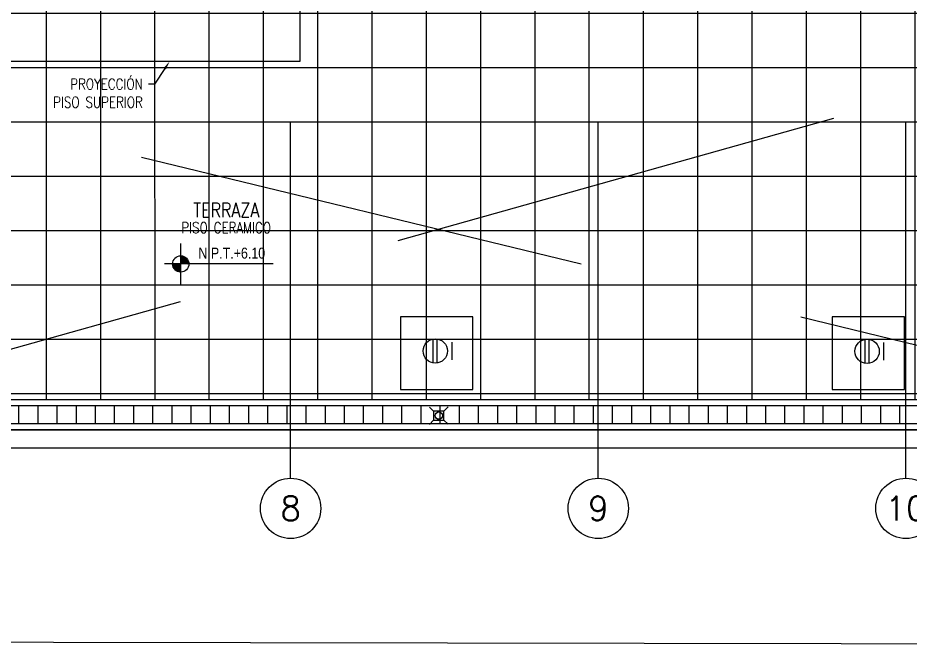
# Model space of a CAD drawing. Header units: millimetres. Extents: x 98 to 155, y -181 to 127.
# Drawn here: x 114.41 to 121.8, y 104.4 to 109.62 of the extents above; entities that cross this region are included whole.
import ezdxf
from ezdxf import colors
from ezdxf.entities.mleader import LeaderData, LeaderLine
from ezdxf.enums import TextEntityAlignment as Align
from ezdxf.math import Vec2, Vec3
from ezdxf.xclip import XClip

# ---------------------------------------------------------------- set-up
doc = ezdxf.new("R2010")
doc.units = ezdxf.units.MM
doc.header["$LTSCALE"] = 15
doc.header["$XCLIPFRAME"] = 2
for name, pattern in [('ACAD_ISO07W100', [3, 0, -3]), ('CONTINUO', [0]), ('HIDDEN', [0.375, 0.25, -0.125]), ('PHANTOM', [63.5, 31.75, -6.35, 6.35, -6.35, 6.35, -6.35]), ('PHANTOM2', [1.25, 0.625, -0.125, 0.125, -0.125, 0.125, -0.125]), ('X-REF_DP_Arquitectura$0$HIDDEN', [0.375, 0.25, -0.125])]:
    doc.linetypes.add(name, pattern=pattern)
doc.layers.get('0').update_dxf_attribs({"color": 250})
for name, color, linetype in [('A-EJES', 250, 'PHANTOM'), ('A-HATCH', 250, 'Continuous'), ('A-NIVELES-NPT', 252, 'Continuous'), ('A-PROYECCIONES', 250, 'HIDDEN'), ('A-TEXTO-ACABADO PISO', 250, 'Continuous'), ('A_30_DispositivosSanit', 250, 'Continuous'), ('A_50_TextoAmbiente', 252, 'Continuous'), ('A_50_TextoIndicaciones', 250, 'Continuous'), ('A_50_Vigas', 250, 'X-REF_DP_Arquitectura$0$HIDDEN'), ('L13 Texto Grande', 150, 'Continuous')]:
    doc.layers.add(name, color=color, linetype=linetype)
doc.layers.add('A-MUROS', color=252, linetype='Continuous', lineweight=30)
doc.styles.add('R80', font='ARIALN.TTF', dxfattribs={"height": 2.03})
doc.styles.add('ROMANS', font='romans.shx', dxfattribs={"width": 0.8})
doc.styles.add('TXT_COTAS', font='romans.shx', dxfattribs={"width": 0.8})

# ---------------------------------------------------------------- blocks, each defined once
blk = doc.blocks.new('A$C9f73720c')
at = {"layer": 'A-PROYECCIONES'}
for p, q in [((19.8535, 128.0646), (20.5359, 115.2049, 0)), ((17.1446, 115.9641, 0), (22.781, 127.4093))]:
    blk.add_line(p, q, dxfattribs=at)
at = {"style": 'R80'}
for height, rotation, p in [(0.09, 0.00902, (39.554, 141.0046, 0)), (0.09, 0.00902, (45.7984, 139.3226, 0)), (0.09, 0.00902, (50.4634, 135.3578, 0)), (0.09, 0.00902, (41.9784, 129.0436, 0)), (0.09, 0.00902, (37.8409, 128.6089, 0)), (0.09, 0.00902, (35.483, 116.3582, 0)), (0.09, 0.00902, (63.0395, 116.3253, 0)), (0.09, 0.00902, (38.5607, 113.6321, 0)), (0.09, 0.00902, (45.1292, 84.3757, 0)), (0.09, 0.00902, (43.9111, 83.9335, 0)), (0.09, 0.00902, (43.1485, 83.401, 0)), (0.09, 0.00902, (28.0067, 80.1071, 0)), (0.09, 0.00902, (44.3753, 79.9046, 0)), (0.09, 0.00902, (55.151, 79.2173, 0)), (0.09, 0.00902, (38.2608, 76.0049)), (0.09, 0.00902, (39.0036, 75.5558)), (0.09, 0.00902, (27.5137, 75.2133, 0)), (0.09, 0.00902, (27.5137, 75.2133, 0)), (0.09, 0.00902, (39.8519, 75.1543)), (0.09, 0.00902, (25.3599, 70.2709, 0)), (0.09, 0.00902, (32.1646, 69.192, 0)), (0.09, 0.00902, (32.1646, 69.192, 0)), (0.09, 0.00902, (26.9947, 68.6392, 0)), (0.09, 0.00902, (59.8504, 67.3859, 0)), (0.09, 0.00902, (24.839, 65.5107, 0)), (0.09, 0.00902, (24.839, 65.5107, 0)), (0.09, 0.00902, (33.5008, 60.261, 0)), (0.09, 0.00902, (33.5008, 60.261, 0)), (0.09, 347.39076, (17.1069, 59.2726, 0)), (0.09, 0.00902, (26.4708, 59.2035, 0)), (0.09, 0.00902, (26.4708, 59.2035, 0)), (0.09, 0.00902, (23.1216, 58.7685, 0)), (0.09, 0.00902, (23.1216, 58.7685, 0)), (0.09, 0.00902, (27.6632, 55.3959, 0)), (0.09, 0.00902, (27.6632, 55.3959, 0)), (0.09, 0.00902, (22.2239, 54.9818, 0)), (0.09, 0.00902, (22.2239, 54.9818, 0)), (0.09, 0.00902, (65.7174, 53.5803, 0)), (0.09, 0.00902, (38.377, 51.7166, 0)), (0.09, 0.00902, (38.377, 51.7166, 0)), (0.09, 0.00902, (21.0294, 51.3767, 0)), (0.09, 0.00902, (21.0294, 51.3767, 0)), (0.09, 0.00902, (29.4091, 50.8876, 0)), (0.09, 0.00902, (29.4091, 50.8876, 0)), (0.09, 0.00902, (22.5184, 48.0808, 0)), (0.09, 0.00902, (22.5184, 48.0808, 0)), (0.09, 0.00902, (32.8305, 47.9478, 0)), (0.09, 0.00902, (38.6414, 47.9238, 0)), (0.09, 1.55763, (45.5013, 47.0033, 0)), (0.09, 1.55763, (45.5013, 47.0033, 0)), (0.09, 1.55763, (42.9613, 45.8781, 0)), (0.09, 0.00902, (31.2252, 43.4352, 0)), (0.09, 0.00902, (31.2252, 43.4352, 0)), (0.09, 0.00902, (24.8291, 43.3056, 0)), (0.09, 0.00902, (24.8291, 43.3056, 0)), (0.09, 0.00902, (28.8684, 42.6092, 0)), (0.09, 0.00902, (28.8684, 42.6092, 0)), (0.09, 0.00902, (46.0815, 42.4048, 0)), (0.09, 0.00902, (19.0307, 42.0559, 0)), (0.09, 0.00902, (19.0307, 42.0559, 0)), (0.09, 0.00902, (70.9067, 41.0329, 0)), (0.09, 0.00902, (22.7765, 38.7407, 0)), (0.09, 0.00902, (22.7765, 38.7407, 0)), (0.09, 0.00902, (17.8952, 37.4624, 0)), (0.09, 0.00902, (17.8952, 37.4624, 0)), (0.09, 0.00902, (25.8226, 33.2142, 0)), (0.09, 0.00902, (21.5027, 31.2754, 0)), (0.1403, 0.00902, (43.0178, 29.8778, 0)), (0.09, 0.00902, (24.3978, 29.2659, 0)), (0.09, 0.00902, (49.7565, 29.0287, 0)), (0.09, 0.00902, (16.51, 28.4123, 0)), (0.09, 0.00902, (16.51, 28.4123, 0)), (0.09, 0.00902, (40.7946, 24.893, 0)), (0.09, 0.00902, (18.1268, 23.6374, 0)), (0.09, 0.00902, (20.346, 20.3291, 0)), (0.09, 0.00902, (38.3365, 19.4632, 0)), (0.09, 0.00902, (18.2869, 15.9828, 0)), (0.09, 0.00902, (36.6694, 12.5977, 0)), (0.09, 337.79984, (24.7536, 11.2334, 0)), (0.09, 0.00902, (33.5928, 10.3508, 0)), (0.09, 337.79984, (21.6109, 10.1247, 0)), (0.09, 337.79984, (16.5605, 9.5998, 0)), (0.09, 337.79984, (29.9414, 8.9534, 0)), (0.09, 337.79984, (31.6402, 7.9561, 0)), (0.09, 337.79984, (26.736, 7.7966, 0)), (0.09, 337.79984, (32.0288, 7.0232, 0)), (0.09, 0.00902, (23.3239, 5.5763, 0)), (0.09, 0.00902, (16.5347, 5.5678, 0)), (0.09, 0.00902, (34.4718, 3.6379, 0))]:
    blk.add_attdef('N.P.T.+0.00', text='', height=height, rotation=rotation, dxfattribs=at).set_placement(p, align=Align.MIDDLE_CENTER)
for p in [(49.9263, 138.2431, 0), (56.6904, 136.252, 0), (60.5336, 135.5237, 0), (42.6322, 135.1839), (58.3591, 133.6514, 0), (46.2516, 126.9171), (67.6439, 125.1529), (62.2762, 107.4327), (41.3341, 103.0918, 0), (58.4477, 100.4887, -0.2526), (35.1548, 97.8545, 0), (58.3053, 94.9071, 0), (31.2618, 93.9445, 0), (38.1161, 91.318), (54.6279, 88.218, 0), (17.9393, 86.8861, 0), (34.7444, 85.6148, 0), (54.6869, 83.8861, 0), (35.5048, 81.4636, 0), (34.6534, 76.9929, 0), (59.6668, 73.2509), (40.4113, 65.8421, 0), (43.5611, 65.2125, 0), (64.4681, 61.3857), (43.9111, 51.4927, 0), (32.9744, 51.0828, 0), (48.0327, 50.0735, 0), (69.3242, 50.0814, 0), (52.9599, 39.4701, 0), (74.4159, 35.7467, 0)]:
    blk.add_attdef('N.P.T.+0.00', text='', height=0.2109, dxfattribs=at).set_placement(p, align=Align.MIDDLE_CENTER)
blk = doc.blocks.new('ESTRUC_P1')
at = {"layer": 'A_50_Vigas'}
blk.add_lwpolyline([(13.75, -13.375), (13.75, -13.85), (10.8, -13.85)], dxfattribs=at)
blk = doc.blocks.new('Ejes_Torre C 1var')
at = {"layer": 'A-EJES', "linetype": 'PHANTOM2', "ltscale": 0.5}
for points in [[(15.025, -3.45), (15.025, -0.5)], [(17.575, -3.45), (17.575, -0.5)], [(20.125, -3.45), (20.125, -0.5)]]:
    blk.add_lwpolyline(points, dxfattribs=at)
at = {"layer": 'A-EJES', "linetype": 'Continuous'}
for centre in [(15.025, -3.7), (17.575, -3.7), (20.125, -3.7)]:
    blk.add_circle(centre, 0.25, dxfattribs=at)
at = {"layer": 'A-EJES', "linetype": 'Continuous', "style": 'ROMANS'}
for s, p in [('8', (15.025, -3.7)), ('9', (17.575, -3.7)), ('10', (20.125, -3.7))]:
    blk.add_text(s, height=0.2, dxfattribs=at).set_placement(p, align=Align.MIDDLE_CENTER)
blk = doc.blocks.new('SIM NIVEL PLANTA')
at = {"linetype": 'Continuous'}
h = blk.add_hatch(dxfattribs=at)
h.set_pattern_fill('_USER', color=256, scale=0.089997, angle=45, style=0, pattern_type=0)
h.set_pattern_definition([(45, (31854.49523, 23864.84028), (-0.06363728001, 0.06363728001), [])])
h.paths.add_polyline_path([(-17.33, 0), (-15.98, 0, 0.409209), (-17.33, 1.33)])
h.paths.add_polyline_path([(-18.68, 0, 0.004279), (-18.68, -0.02, 0.414214), (-17.33, -1.37), (-17.33, 0)])
for p, q in [((-17.33, -3.58), (-17.33, 3.34)), ((-2, 0), (-20, 0))]:
    blk.add_line(p, q)
blk.add_circle((-17.33, -0.02), 1.35, dxfattribs=at)
at = {"style": 'R80'}
blk.add_attdef('N.P.T.+0.00', text='', height=1.8, dxfattribs=at).set_placement((-8.87, 1.77), align=Align.MIDDLE_CENTER)
blk = doc.blocks.new('0-sumidero')
for p, q in [((-0.0421, 0.0382), (-0.0763, 0.0724)), ((0.0435, 0.0382), (-0.0421, 0.0382)), ((-0.0421, 0.0382), (-0.0421, -0.0369)), ((0.0435, 0.0382), (0.0777, 0.0724)), ((0.0435, -0.0369), (0.0435, 0.0382)), ((-0.0421, -0.0369), (-0.0763, -0.0711)), ((-0.0421, -0.0369), (0.0435, -0.0369)), ((0.0435, -0.0369), (0.0777, -0.0711))]:
    blk.add_line(p, q)
blk.add_circle((0, 0), 0.0303)
blk = doc.blocks.new('sum')
at = {"layer": 'A_30_DispositivosSanit', "rotation": 45.00000007321594}
blk.add_blockref('0-sumidero', (0, 0), dxfattribs=at)
blk = doc.blocks.new('R')
at = {"layer": 'A_30_DispositivosSanit', "linetype": 'Continuous'}
for p, q in [((-0.0083, -0.0497), (-0.0083, 0.0497)), ((0.0083, -0.0497), (0.0083, 0.0497)), ((0.0694, -0.0367), (0.0694, 0.0367))]:
    blk.add_line(p, q, dxfattribs=at)
blk.add_circle((0, 0), 0.0504, dxfattribs=at)

msp = doc.modelspace()

# ---------------------------------------------------------------- hatches: boundary and pattern name
at = {"layer": 'A-HATCH'}
h = msp.add_hatch(dxfattribs=at)
h.set_pattern_fill('_USER', color=256, scale=0.45, angle=0.00187, double=1, pattern_type=0)
h.set_pattern_definition([(0.002, (124.5437, 106.51273), (-1.5e-05, 0.45), []), (90.002, (124.5437, 106.51273), (-0.45, -1.5e-05), [])])
h.paths.add_polyline_path([(112.1431, 109.2615), (112.1441, 106.4625), (124.5442, 106.4625), (124.5431, 109.7374), (116.5932, 109.7366), (116.5932, 109.9366), (113.7932, 109.9366), (113.7932, 109.2616)])

# ---------------------------------------------------------------- linework, layer by layer
at = {"layer": 'L13 Texto Grande'}
msp.add_lwpolyline([(101.6432, 104.477), (144.0825, 104.4042)], dxfattribs=at)

# ---------------------------------------------------------------- next in the draw order: block references
at = {"linetype": 'ACAD_ISO07W100', "ltscale": 5}
ref = msp.add_blockref('A$C9f73720c', (241.452, 114.8591), dxfattribs=dict(at, rotation=102.6156181418625))
XClip(ref).set_block_clipping_path([(22.1542253106, 140.4101169162), (10.3600901397, 87.7136669306), (29.6608346476, 83.3939150368), (41.4549698184, 136.0903650224)])

# ---------------------------------------------------------------- next in the draw order: hatches: boundary and pattern name
at = {"layer": 'A_30_DispositivosSanit', "linetype": 'CONTINUO'}
h = msp.add_hatch(dxfattribs=at)
h.set_pattern_fill('ANSI31', color=256, scale=0.05, angle=45)
h.set_pattern_definition([(90, (601.30197, -195243.38931), (-0.15875, 0), [])])
h.paths.add_polyline_path([(112.1932, 106.4125), (124.4923, 106.4125), (124.4923, 106.2625), (112.1932, 106.2625)])

# ---------------------------------------------------------------- next in the draw order: linework, layer by layer
at = {"layer": 'A-MUROS'}
for points in [[(101.643, 106.2131), (124.5437, 106.2117)], [(128.4932, 106.2115), (151.6929, 106.2101), (151.6932, 106.0601), (101.6432, 106.0631), (101.6432, 106.2631)]]:
    msp.add_lwpolyline(points, dxfattribs=at)
at = {"layer": 'A_30_DispositivosSanit', "elevation": 0}
for points in [[(117.578, 106.5469), (118.178, 106.5469), (118.178, 107.1469), (117.578, 107.1469)], [(121.1574, 106.547), (121.7574, 106.547), (121.7574, 107.147), (121.1574, 107.147)]]:
    msp.add_lwpolyline(points, close=True, dxfattribs=at)
at = {"layer": 'A_30_DispositivosSanit', "linetype": 'CONTINUO'}
for points in [[(112.1432, 106.4625), (124.5423, 106.4625), (124.5423, 106.2125), (112.1432, 106.2125)], [(112.1932, 106.4125), (124.4923, 106.4125), (124.4923, 106.2625), (112.1932, 106.2625)]]:
    msp.add_lwpolyline(points, close=True, dxfattribs=at)

# ---------------------------------------------------------------- next in the draw order: block references
msp.add_blockref('ESTRUC_P1', (102.9932, 123.1113))
at = {"layer": 'A-MUROS'}
msp.add_blockref('Ejes_Torre C 1var', (101.6432, 109.2616), dxfattribs=at)
at = {"layer": 'A-NIVELES-NPT', "xscale": 0.05, "yscale": 0.05, "zscale": 0.05}
msp.add_blockref('SIM NIVEL PLANTA', (116.6239, 107.5871, 0), dxfattribs=at).add_auto_attribs({'N.P.T.+0.00': 'N.P.T.+6.10'})
at = {"layer": 'A_30_DispositivosSanit', "linetype": 'Continuous', "xscale": 2, "yscale": 2, "zscale": 2}
for p in [(117.8669, 106.8653, 0), (121.4464, 106.8626, 0)]:
    msp.add_blockref('R', p, dxfattribs=at)
at = {"layer": 'A_30_DispositivosSanit', "rotation": 135.4214501941968}
msp.add_blockref('sum', (117.8968, 106.3296, 0), dxfattribs=at)

# ---------------------------------------------------------------- next in the draw order: texts
at = {"layer": 'A-TEXTO-ACABADO PISO', "insert": (116.1339, 107.9315), "char_height": 0.09, "attachment_point": 2, "rotation": 0.00002, "style": 'ROMANS'}
msp.add_mtext_dynamic_manual_height_columns('PISO CERAMICO', width=1.20225, gutter_width=12.5, heights=[0], dxfattribs=at)
at = {"layer": 'A_50_TextoAmbiente', "style": 'ROMANS', "width": 0.8}
msp.add_text('TERRAZA', height=0.12, dxfattribs=at).set_placement((116.1341, 107.9721, 0), align=Align.CENTER)

# ---------------------------------------------------------------- next in the draw order: leaders
at = {"layer": 'A_50_TextoIndicaciones'}
ml = msp.add_multileader_mtext('Standard', dxfattribs=at)
ml.set_content('\\pxsm1,qr,t16;PROYECCIÓN PISO SUPERIOR', color=256, style='TXT_COTAS')
ml.set_leader_properties(color=256)
ml.build(insert=Vec2(0, 0))
ml.multileader.update_dxf_attribs({"dogleg_length": 0.05, "arrow_head_size": 0.07})
ctx = ml.context
ctx.base_point, ctx.char_height, ctx.arrow_head_size, ctx.landing_gap_size, ctx.plane_origin = Vec3(114.4701, 109.075, 0), 0.09, 0.07, 0.1, Vec3(114.7095, 108.4103, 0)
notes = []
notes.append((ctx, [(1, (1, 1, 0), (115.5395, 109.075, 0), (-1, 0), 0.05, [(0, [(115.6643, 109.2613, 0)], 0, [])])]))
ctx.mtext.insert, ctx.mtext.width, ctx.mtext.defined_height, ctx.mtext.flow_direction = Vec3(114.5701, 109.12, 0), 0.872823, 0.8046, 5
for ctx, leaders in notes:
    for number, flags, end, landing, length, lines in leaders:
        leader = LeaderData()
        leader.index, (leader.has_last_leader_line, leader.has_dogleg_vector, leader.attachment_direction) = number, flags
        leader.last_leader_point, leader.dogleg_vector, leader.dogleg_length = Vec3(end), Vec3(landing), length
        for number, points, colour, breaks in lines:
            line = LeaderLine()
            line.index, line.vertices, line.color, line.breaks = number, Vec3.list(points), colors.encode_raw_color(colour), breaks
            leader.lines.append(line)
        ctx.leaders.append(leader)

doc.saveas('drawing.dxf')
